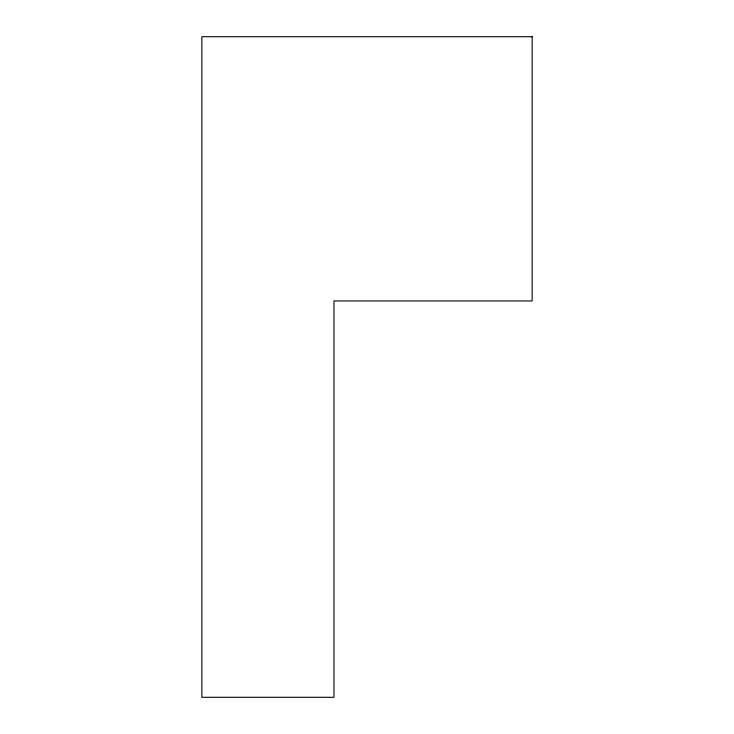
<?xml version="1.0" encoding="UTF-8"?>
<svg xmlns="http://www.w3.org/2000/svg" width="734" height="734" viewBox="0 0 734 734"><rect width="100%" height="100%" fill="white"/><g stroke="black" fill="none" stroke-linecap="round" stroke-linejoin="round"><path stroke-width="1.1" d="M532.15 36.7L201.85 36.7L201.85 697.3L333.97 697.3L333.97 300.94L532.15 300.94L532.15 36.7"/></g></svg>
